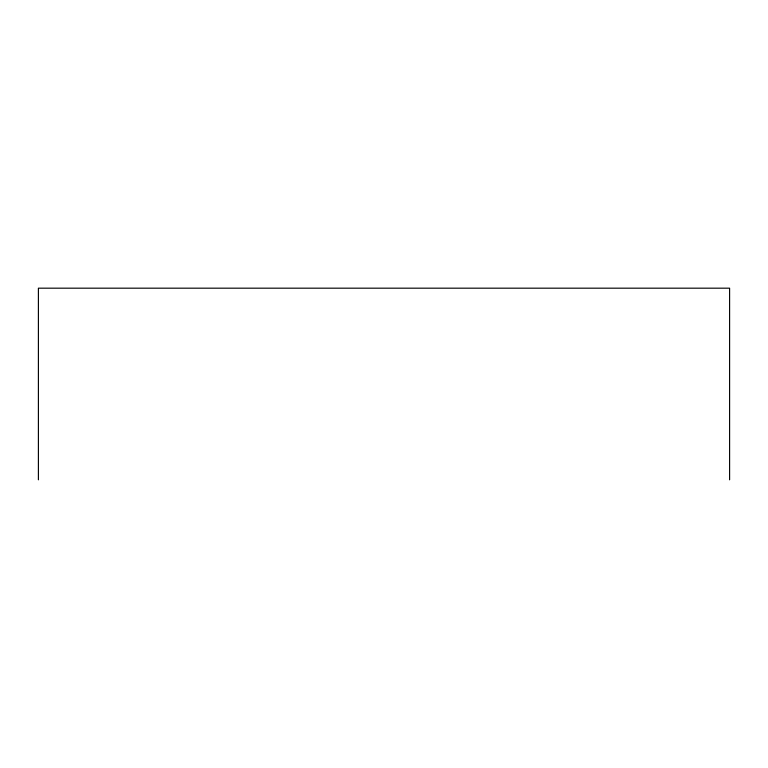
<?xml version="1.0" encoding="UTF-8"?>
<svg xmlns="http://www.w3.org/2000/svg" width="768" height="768" viewBox="0 0 768 768"><rect width="100%" height="100%" fill="white"/><g stroke="black" fill="none" stroke-linecap="round" stroke-linejoin="round"><path stroke-width="1.15" d="M729.6 479.818L729.6 288.182L38.4 288.182L38.4 479.818"/></g></svg>
